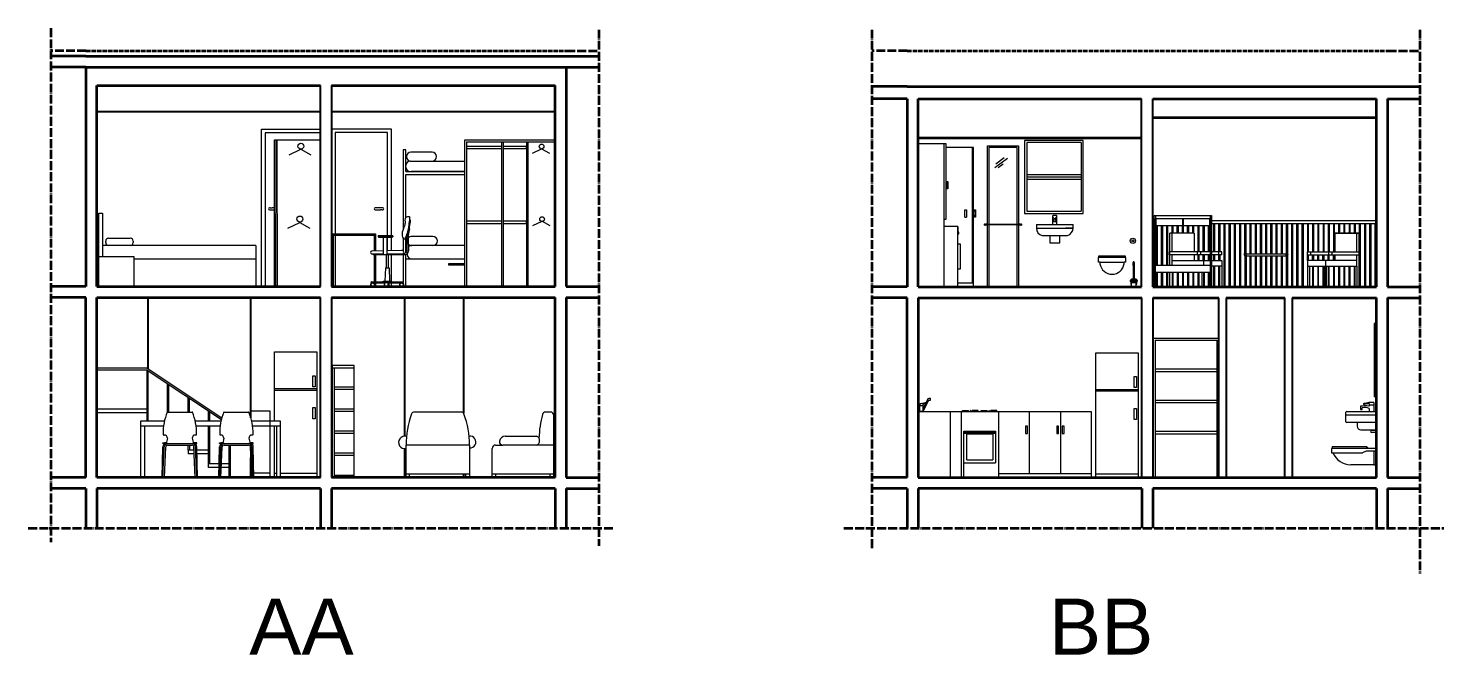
# Model space of a CAD drawing. Header units: millimetres. Extents: x 293 to 6594, y -1830 to 1143.
# Drawn here: x 293 to 2223, y 289 to 1143 of the extents above; entities that cross this region are included whole.
import ezdxf

# ---------------------------------------------------------------- set-up
doc = ezdxf.new("R2010")
doc.units = ezdxf.units.MM
doc.linetypes.add('ACAD_ISO02W100', pattern=[15, 12, -3])
doc.linetypes.add('ACAD_ISO04W100', pattern=[30, 24, -3, 0, -3])
for name, color, linetype, lineweight in [('A-DOOR-FULL', 1, 'Continuous', 18), ('A-FLOR-LEVL', 3, 'Continuous', 35), ('A-FLOR-STRS', 1, 'Continuous', 25), ('A-FURN', 2, 'Continuous', 18), ('A-GLAZ-FULL', 4, 'Continuous', 18), ('A-STRUCTURE', 8, 'Continuous', 35), ('A-WALL-FULL', 3, 'Continuous', 35), ('A-WALL-FULL-EXT', 3, 'Continuous', 35), ('A-WALL-FULL-EXTR', 3, 'Continuous', 35), ('A-WALL-FULL-INTR', 1, 'Continuous', 25), ('QUOTE', 5, 'Continuous', 13)]:
    doc.layers.add(name, color=color, linetype=linetype, lineweight=lineweight)
doc.styles.get("Standard").update_dxf_attribs({"font": 'arial.ttf'})

msp = doc.modelspace()

# ---------------------------------------------------------------- linework, layer by layer
at = {"layer": 'A-DOOR-FULL'}
for p, q in [((611.2, 790.7), (611.2, 1005.1)), ((611.2, 1005.1), (691.9, 1005.1)), ((691.9, 1000.1), (616.2, 1000.1)), ((616.2, 1000.1), (616.2, 790.7)), ((623.2, 898), (622.4, 898)), ((622.4, 895.2), (629.1, 895.2)), ((623.2, 898), (625.7, 898)), ((629.1, 898), (625.7, 898)), ((776.1, 895.4), (773.6, 895.4)), ((788, 795.6), (788, 790.7))]:
    msp.add_line(p, q, dxfattribs=at)
for points in [[(707, 790.7), (707, 1005.7), (788, 1005.7), (788, 860.2)], [(783, 860.2), (783, 1000.7), (712, 1000.7), (712, 862.7)], [(788, 858.3), (788, 840)], [(804.5, 856.7), (804.5, 839.6)], [(788, 834.3), (788, 798.2)], [(804.5, 795.7), (804.5, 794.9)]]:
    msp.add_lwpolyline(points, dxfattribs=at)
msp.add_lwpolyline([(776.1, 895.4), (776.9, 895.4, 1), (776.9, 898.2), (766.4, 898.2, 1), (766.4, 895.4), (773.6, 895.4)], format="xyb", dxfattribs=at)
msp.add_arc((622.4, 896.6), 1.4, 90, 270, dxfattribs=at)
at = {"layer": 'A-FLOR-LEVL'}
for p, q in [((387, 790.7), (691.9, 790.7)), ((387, 775.7), (692, 775.7)), ((707, 790.7), (1012, 790.7)), ((707, 775.7), (1012, 775.7)), ((1506.8, 790.5), (1811.3, 790.5)), ((1506.8, 775.5), (1811.8, 775.5)), ((1826.8, 790.5), (2131.8, 790.5)), ((1826.8, 775.5), (1916.8, 775.5)), ((1926.8, 775.5), (2006.8, 775.5)), ((2016.8, 775.5), (2131.8, 775.5)), ((1506.8, 530.5), (2131.8, 530.5)), ((692, 515.7), (387, 515.7)), ((1012, 515.7), (707, 515.7)), ((1811.8, 515.5), (1506.8, 515.5)), ((2131.8, 515.5), (1826.8, 515.5))]:
    msp.add_line(p, q, dxfattribs=at)
at = {"layer": 'A-FLOR-STRS'}
msp.add_line((596.9, 530.7), (596.9, 557.2), dxfattribs=at)
at = {"layer": 'A-FURN'}
for p, q in [((629.1, 790.7), (629.1, 990.7)), ((629.1, 990.7), (691.9, 990.7)), ((630.8, 990.7), (630.5, 790.7)), ((632.4, 990.7), (632.8, 790.7)), ((691.9, 790.7), (691.9, 992.7)), ((888.5, 790.7), (888.5, 990.7)), ((888.5, 990.7), (1012, 990.7)), ((891, 988.2), (891, 790.7)), ((891, 988.2), (1012, 988.2)), ((938.5, 990.7), (941, 990.7)), ((938.5, 988.2), (938.5, 790.7)), ((941, 988.2), (941, 790.7)), ((972.5, 988.2), (972.5, 790.7)), ((975, 790.7), (975, 988.2)), ((1544.8, 985.5), (1506.8, 985.5)), ((1542.3, 882.5), (1542.3, 985.5)), ((1544.8, 882.5), (1544.8, 985.5)), ((938.5, 981.8), (891, 981.8)), ((891, 978.8), (938.5, 978.8)), ((972.5, 981.8), (941, 981.8)), ((941, 978.8), (972.5, 978.8)), ((972.5, 978.8), (972.5, 981.8)), ((1582.3, 980.5), (1544.8, 980.5)), ((1580.3, 980.5), (1580.3, 795.5)), ((1582.3, 790.5), (1582.3, 980.5)), ((1601.2, 790.5), (1601.2, 982.5)), ((1601.2, 982.5), (1643.6, 982.5)), ((1641.6, 980.5), (1603.2, 980.5)), ((1603.2, 980.5), (1603.2, 790.5)), ((1611.4, 953.2), (1628.7, 966)), ((1623.9, 966.3), (1612.8, 957.4)), ((1641.6, 790.5), (1641.6, 980.5)), ((1643.6, 982.5), (1643.6, 790.5)), ((808, 953.7), (808, 955.7)), ((808, 947.7), (816, 947.7)), ((814, 961.7), (888.5, 961.7)), ((888.5, 947.7), (816, 947.7)), ((816, 947.7), (888.5, 947.7)), ((1622.6, 957.6), (1616, 952.5)), ((808, 943.7), (888.5, 943.7)), ((810, 943.7), (810, 943.7)), ((1544.8, 934), (1547.3, 934)), ((1544.8, 932.5), (1544.8, 932.5)), ((1544.8, 932.5), (1546.3, 932.5)), ((1546.3, 932.5), (1546.3, 925.5)), ((1547.3, 934), (1547.3, 924)), ((1546.3, 925.5), (1544.8, 925.5)), ((1547.3, 924), (1544.8, 924)), ((389.4, 790.7), (389.4, 890.7)), ((389.4, 890.7), (394.4, 890.7)), ((394.4, 890.7), (394.4, 831.7)), ((1570.3, 885.5), (1570.3, 895.5)), ((1570.3, 895.5), (1572.8, 895.5)), ((1572.8, 895.5), (1572.8, 885.5)), ((1582.3, 895.5), (1584.8, 895.5)), ((1582.3, 894), (1583.8, 894)), ((1583.8, 894), (1583.8, 887)), ((1584.8, 895.5), (1584.8, 885.5)), ((938.5, 879.7), (891, 879.7)), ((891, 876.7), (938.5, 876.7)), ((972.5, 879.7), (941, 879.7)), ((941, 876.7), (972.5, 876.7)), ((972.5, 876.7), (972.5, 879.7)), ((1542.3, 790.5), (1542.3, 882.5)), ((1542.3, 882.5), (1544.8, 882.5)), ((1560.8, 872.5), (1542.3, 872.5)), ((1560.8, 790.5), (1560.8, 872.5)), ((1560.8, 872.5), (1560.8, 862.5)), ((1570.3, 885.5), (1572.8, 885.5)), ((1583.8, 887), (1582.3, 887)), ((1584.8, 885.5), (1582.3, 885.5)), ((1597.1, 874.6), (1597.1, 875.8)), ((1597.1, 875.8), (1597.3, 875.8)), ((1597.3, 874.6), (1597.1, 874.6)), ((1597.3, 875.8), (1597.3, 874.6)), ((1597.9, 875.8), (1597.9, 874.6)), ((1597.9, 875.8), (1598.1, 875.8)), ((1598.1, 874.6), (1597.9, 874.6)), ((1598.1, 875.8), (1598.1, 874.6)), ((1598.6, 875.8), (1598.6, 874.6)), ((1598.6, 875.8), (1599, 875.8)), ((1599, 874.6), (1598.6, 874.6)), ((1599, 875.8), (1599, 876.1)), ((1599, 876.1), (1601.1, 876.1)), ((1599, 875.8), (1599, 874.6)), ((1599, 874.4), (1599, 874.6)), ((1601.1, 874.4), (1599, 874.4)), ((1601.1, 876.1), (1601.1, 875.8)), ((1601.1, 874.6), (1601.1, 875.8)), ((1601.1, 875.8), (1601.2, 875.8)), ((1601.2, 874.6), (1601.1, 874.6)), ((1601.1, 874.6), (1601.1, 874.4)), ((1601.2, 875.8), (1601.2, 875.7)), ((1601.2, 875.7), (1643.6, 875.7)), ((1643.6, 874.7), (1601.2, 874.7)), ((1601.2, 874.7), (1601.2, 874.6)), ((1643.6, 875.7), (1643.6, 875.8)), ((1643.6, 875.8), (1643.8, 875.8)), ((1643.6, 874.6), (1643.6, 874.7)), ((1643.8, 874.6), (1643.6, 874.6)), ((1643.8, 875.8), (1643.8, 876.1)), ((1643.8, 876.1), (1645.8, 876.1)), ((1643.8, 874.6), (1643.8, 875.8)), ((1643.8, 874.4), (1643.8, 874.6)), ((1645.8, 874.4), (1643.8, 874.4)), ((1645.8, 876.1), (1645.8, 875.8)), ((1645.8, 875.8), (1645.8, 874.6)), ((1645.8, 875.8), (1646.3, 875.8)), ((1646.3, 874.6), (1645.8, 874.6)), ((1645.8, 874.6), (1645.8, 874.4)), ((1646.3, 875.8), (1646.3, 874.6)), ((1646.8, 875.8), (1646.8, 874.6)), ((1646.8, 875.8), (1646.9, 875.8)), ((1646.9, 874.6), (1646.8, 874.6)), ((1646.9, 875.8), (1646.9, 874.6)), ((1647.6, 875.8), (1647.6, 874.6)), ((1647.6, 875.8), (1647.8, 875.8)), ((1647.8, 874.6), (1647.6, 874.6)), ((1647.8, 875.8), (1647.8, 874.6)), ((1668, 875.5), (1718, 875.5)), ((1668, 875.5), (1668, 870.5)), ((1668, 870.5), (1718, 870.5)), ((1690.1, 887), (1690.1, 875.5)), ((1690.1, 875.5), (1696, 875.5)), ((1695.5, 887.5), (1690.6, 887.5)), ((1691.7, 879.2), (1692.1, 882.5)), ((1694.7, 879.2), (1694.3, 882.6)), ((1696, 875.5), (1696, 887)), ((1718, 870.5), (1707.6, 870.5)), ((1718, 870.5), (1718, 875.5)), ((1828.5, 880.5), (1826.8, 880.5)), ((1828.5, 876.5), (1826.8, 876.5)), ((1828.5, 790.5), (1828.5, 887.5)), ((1828.5, 887.5), (1906.9, 887.5)), ((1830.3, 887.5), (1830.3, 883.5)), ((1830.3, 883.5), (1905, 883.5)), ((1830.3, 790.5), (1830.3, 883.5)), ((1831.3, 880.5), (1830.3, 880.5)), ((1831.3, 876.5), (1830.3, 876.5)), ((1831.3, 873.5), (1831.3, 883.5)), ((1867.2, 873.5), (1831.3, 873.5)), ((1831.6, 820), (1831.6, 873.5)), ((1832.7, 873.5), (1832.7, 820)), ((1838.7, 820), (1838.7, 873.5)), ((1839.8, 873.5), (1839.8, 820)), ((1845.8, 820), (1845.8, 873.5)), ((1846.9, 873.5), (1846.9, 820)), ((1852.9, 863.5), (1852.9, 873.5)), ((1854, 873.5), (1854, 863.5)), ((1860, 863.5), (1860, 873.5)), ((1861.1, 873.5), (1861.1, 863.5)), ((1867.1, 863.5), (1867.1, 873.5)), ((1867.2, 883.5), (1867.2, 873.5)), ((1868.2, 880.5), (1867.2, 880.5)), ((1868.2, 876.5), (1867.2, 876.5)), ((1868.2, 883.5), (1868.2, 873.5)), ((1868.2, 876.5), (1868.2, 863.5)), ((1904, 873.5), (1868.2, 873.5)), ((1874.2, 863.5), (1874.2, 873.5)), ((1875.3, 873.5), (1875.3, 863.5)), ((1881.3, 863.5), (1881.3, 873.5)), ((1882.4, 873.5), (1882.4, 863.5)), ((1888.4, 838), (1888.4, 873.5)), ((1889.5, 873.5), (1889.5, 838)), ((1895.5, 838), (1895.5, 873.5)), ((1896.6, 873.5), (1896.6, 838)), ((1902.6, 838), (1902.6, 873.5)), ((1903.7, 873.5), (1903.7, 838)), ((1904, 883.5), (1904, 873.5)), ((1905, 880.5), (1904, 880.5)), ((1905, 876.5), (1904, 876.5)), ((1905, 887.5), (1905, 790.5)), ((1905, 883.5), (1905, 873.5)), ((1906.9, 887.5), (1906.9, 790.5)), ((2131.8, 880.5), (1906.9, 880.5)), ((2131.8, 876.5), (1906.9, 876.5)), ((1909.7, 838), (1909.7, 876.5)), ((1910.8, 876.5), (1910.8, 838)), ((1916.8, 838), (1916.8, 876.5)), ((1917.9, 876.5), (1917.9, 838)), ((1923.9, 790.5), (1923.9, 876.5)), ((1925, 876.5), (1925, 790.5)), ((1931, 790.5), (1931, 876.5)), ((1932.1, 876.5), (1932.1, 790.5)), ((1938.1, 790.5), (1938.1, 876.5)), ((1939.2, 876.5), (1939.2, 790.5)), ((1945.2, 790.5), (1945.2, 876.5)), ((1946.3, 876.5), (1946.3, 790.5)), ((1952.3, 835.5), (1952.3, 876.5)), ((1953.4, 876.5), (1953.4, 835.5)), ((1959.4, 835.5), (1959.4, 876.5)), ((1960.5, 876.5), (1960.5, 835.5)), ((1966.5, 835.5), (1966.5, 876.5)), ((1967.6, 876.5), (1967.6, 835.5)), ((1973.6, 835.5), (1973.6, 876.5)), ((1974.7, 876.5), (1974.7, 835.5)), ((1980.7, 835.5), (1980.7, 876.5)), ((1981.8, 876.5), (1981.8, 835.5)), ((1987.8, 835.5), (1987.8, 876.5)), ((1988.9, 876.5), (1988.9, 835.5)), ((1994.9, 835.5), (1994.9, 876.5)), ((1996, 876.5), (1996, 835.5)), ((2002, 835.5), (2002, 876.5)), ((2003.1, 876.5), (2003.1, 835.5)), ((2009.1, 835.5), (2009.1, 876.5)), ((2010.2, 876.5), (2010.2, 835.5)), ((2016.2, 790.5), (2016.2, 876.5)), ((2017.3, 876.5), (2017.3, 790.5)), ((2023.3, 790.5), (2023.3, 876.5)), ((2024.4, 876.5), (2024.4, 790.5)), ((2030.4, 790.5), (2030.4, 876.5)), ((2031.5, 876.5), (2031.5, 790.5)), ((2037.5, 876.5), (2037.5, 838)), ((2038.6, 876.5), (2038.6, 838)), ((2044.6, 876.5), (2044.6, 838)), ((2045.7, 876.5), (2045.7, 838)), ((2051.7, 876.5), (2051.7, 838)), ((2052.8, 876.5), (2052.8, 838)), ((2058.8, 876.5), (2058.8, 838)), ((2059.9, 876.5), (2059.9, 838)), ((2065.9, 876.5), (2065.9, 838)), ((2067, 876.5), (2067, 838)), ((2073, 876.5), (2073, 838)), ((2074.1, 876.5), (2074.1, 838)), ((2080.1, 876.5), (2080.1, 863.5)), ((2081.2, 876.5), (2081.2, 863.5)), ((2087.2, 876.5), (2087.2, 863.5)), ((2088.3, 876.5), (2088.3, 863.5)), ((2094.3, 876.5), (2094.3, 863.5)), ((2095.4, 876.5), (2095.4, 863.5)), ((2101.4, 876.5), (2101.4, 863.5)), ((2102.5, 876.5), (2102.5, 863.5)), ((2108.5, 790.5), (2108.5, 876.5)), ((2109.6, 876.5), (2109.6, 790.5)), ((2115.6, 790.5), (2115.6, 876.5)), ((2116.7, 876.5), (2116.7, 790.5)), ((2122.7, 790.5), (2122.7, 876.5)), ((2123.8, 876.5), (2123.8, 790.5)), ((2129.8, 790.5), (2129.8, 876.5)), ((2130.9, 876.5), (2130.9, 790.5)), ((398.9, 850.7), (398.9, 852.7)), ((402.9, 856.7), (432.4, 856.7)), ((436.4, 852.7), (436.4, 850.7)), ((707, 790.7), (707, 865.7)), ((707.5, 862.7), (707.5, 790.7)), ((707.5, 862.7), (767, 862.7)), ((707.5, 860.7), (767, 860.7)), ((709.2, 860.7), (709.2, 790.7)), ((765.2, 839.4), (765.2, 860.7)), ((767, 862.7), (767, 839.5)), ((770.3, 859.7), (770.3, 858.7)), ((770.3, 858.7), (790.3, 858.7)), ((770.8, 860.2), (789.8, 860.2)), ((771.1, 858.3), (789.5, 858.3)), ((777.8, 834.3), (777.8, 858.3)), ((782.8, 834.3), (782.8, 858.3)), ((790.3, 859.7), (790.3, 858.7)), ((809.7, 859.6), (809.7, 839.3)), ((811.7, 858.3), (811.7, 857.2)), ((811.7, 848.6), (811.7, 857.2)), ((1562.3, 865), (1560.8, 865)), ((1560.8, 862.5), (1562.3, 862.5)), ((1562.3, 862.5), (1562.3, 865)), ((1675.6, 860.5), (1710.5, 860.5)), ((1686.4, 860.5), (1686.4, 850.5)), ((1686.4, 850.5), (1697.3, 850.5)), ((1697.3, 850.5), (1699.8, 850.5)), ((1699.8, 850.5), (1699.8, 860.5)), ((1883, 863.5, 37.5), (1849.9, 863.5)), ((1849.9, 826.5), (1849.9, 863.5)), ((1853, 838), (1853, 863.5)), ((1883, 863.5, 37.5), (1883, 838)), ((2074.9, 863.5, 37.5), (2108.1, 863.5)), ((2074.9, 863.5, 37.5), (2074.9, 838)), ((2078.5, 863.5), (2075.5, 863.5)), ((2082.6, 863.5), (2079.6, 863.5)), ((2086.7, 863.5), (2083.7, 863.5)), ((2090.8, 863.5), (2087.8, 863.5)), ((2094.9, 863.5), (2091.9, 863.5)), ((2099, 863.5), (2096, 863.5)), ((2103.1, 863.5), (2100.1, 863.5)), ((2107.2, 863.5), (2104.2, 863.5)), ((2105, 838), (2105, 863.5)), ((2108.1, 838), (2108.1, 863.5)), ((2108.3, 863.5), (2108.3, 863.5)), ((387, 828.7), (387, 846.7)), ((389.4, 790.7), (389.4, 831.7)), ((389.4, 831.7), (437.4, 831.7)), ((603.4, 846.7), (394.4, 846.7)), ((432.4, 846.7), (402.9, 846.7)), ((437.4, 831.7), (437.4, 790.7)), ((603.4, 846.7), (603.4, 790.7)), ((762.7, 839.3), (777.8, 839.7)), ((762.7, 835.3), (777.8, 835.3)), ((764.2, 834.3), (801.3, 834.3)), ((765.2, 797.4), (765.2, 834.3)), ((767, 834.3), (767, 797.4)), ((781.2, 834.3), (781.2, 816.3)), ((782.8, 839.8), (802.7, 840.3)), ((782.8, 835.3), (802.7, 835.3)), ((784.2, 834.3), (784.2, 816.3)), ((801.3, 834.3), (806.7, 834.3)), ((804.7, 836.3), (806.7, 836.3)), ((808, 790.7), (808, 834.5)), ((810, 835.6), (810, 834.7)), ((811.7, 848.6), (811.7, 839.3)), ((888.5, 846.7), (816, 846.7)), ((1560.8, 848.8), (1563.8, 848.8)), ((1563.8, 848.8), (1563.8, 814.3)), ((1789.4, 830.2), (1752.7, 830.2)), ((1752.7, 824.2), (1752.7, 830.2)), ((1753.2, 830.2), (1753.2, 832.5)), ((1753.2, 832.5), (1788.9, 832.5)), ((1788.9, 832.5), (1788.9, 830.2)), ((1789.4, 830.2), (1789.4, 824.2)), ((1887.2, 838), (1849.6, 838)), ((1849.6, 834), (1849.6, 838)), ((1887.2, 834), (1849.6, 834)), ((1853, 826.5), (1853, 834)), ((1883, 834), (1883, 826.5)), ((1887.2, 838), (1887.2, 834)), ((1905, 838), (1887.2, 838)), ((1905, 834), (1887.2, 834)), ((1888.4, 826.5), (1888.4, 834)), ((1889.5, 834), (1889.5, 826.5)), ((1891.6, 838), (1891.6, 834)), ((1895.5, 826.5), (1895.5, 834)), ((1896.6, 834), (1896.6, 826.5)), ((1902.6, 826.5), (1902.6, 834)), ((1903.7, 834), (1903.7, 826.5)), ((1920.6, 838), (1906.9, 838)), ((1920.6, 834), (1906.9, 834)), ((1909.7, 826.5), (1909.7, 834)), ((1910.8, 834), (1910.8, 826.5)), ((1916.4, 838), (1916.4, 834)), ((1916.8, 826.5), (1916.8, 834)), ((1917.9, 834), (1917.9, 826.5)), ((1920.6, 834), (1920.6, 838)), ((1951.3, 835.5), (2011.3, 835.5)), ((1952.3, 832.5), (1951.3, 835.5)), ((1953.2, 832.5), (1952.3, 832.5)), ((1952.3, 832.5), (1952.3, 792.5)), ((1953.2, 832.5), (1954.1, 832.5)), ((1954.1, 835.5), (1954.1, 790.5)), ((1954.1, 832.5), (1954.1, 835.5)), ((1954.1, 790.5), (1954.1, 835.5)), ((1954.1, 832.5), (2008.6, 832.5)), ((1959.4, 790.5), (1959.4, 832.5)), ((1960.5, 832.5), (1960.5, 790.5)), ((1966.5, 790.5), (1966.5, 832.5)), ((1967.6, 832.5), (1967.6, 790.5)), ((1973.6, 790.5), (1973.6, 832.5)), ((1974.7, 832.5), (1974.7, 790.5)), ((1980.7, 790.5), (1980.7, 832.5)), ((1981.8, 832.5), (1981.8, 790.5)), ((1987.8, 790.5), (1987.8, 832.5)), ((1988.9, 832.5), (1988.9, 790.5)), ((1994.9, 790.5), (1994.9, 832.5)), ((1996, 832.5), (1996, 790.5)), ((2002, 790.5), (2002, 832.5)), ((2003.1, 832.5), (2003.1, 790.5)), ((2008.6, 835.5), (2008.6, 790.5)), ((2008.6, 832.5), (2008.6, 835.5)), ((2009.5, 832.5), (2008.6, 832.5)), ((2009.5, 832.5), (2010.4, 832.5)), ((2010.4, 832.5), (2011.3, 835.5)), ((2010.4, 832.5), (2010.4, 792.5)), ((2037.4, 834), (2037.4, 838)), ((2037.4, 838), (2051.1, 838)), ((2037.4, 834), (2051.1, 834)), ((2037.4, 826.5), (2037.4, 834)), ((2038.5, 834), (2038.5, 826.5)), ((2041.5, 838), (2041.5, 834)), ((2044.5, 826.5), (2044.5, 834)), ((2045.6, 834), (2045.6, 826.5)), ((2051.1, 838), (2070.8, 838)), ((2051.1, 834), (2070.8, 834)), ((2051.6, 826.5), (2051.6, 834)), ((2052.7, 834), (2052.7, 826.5)), ((2058.7, 826.5), (2058.7, 834)), ((2059.8, 834), (2059.8, 826.5)), ((2065.8, 826.5), (2065.8, 834)), ((2066.4, 838), (2066.4, 834)), ((2066.9, 834), (2066.9, 826.5)), ((2070.8, 838), (2108.3, 838)), ((2070.8, 838), (2070.8, 834)), ((2070.8, 834), (2108.3, 834)), ((2072.9, 826.5), (2072.9, 834)), ((2074, 834), (2074, 826.5)), ((2074.9, 834), (2074.9, 826.5)), ((2105, 826.5), (2105, 834)), ((2108.1, 826.5), (2108.1, 834)), ((2108.3, 834), (2108.3, 838)), ((387, 790.7), (387, 828.7)), ((437.4, 828.7), (603.4, 828.7)), ((780.2, 816.3), (779.5, 798.2)), ((780.2, 816.3), (785.2, 816.3)), ((785.2, 816.3), (785.9, 798.2)), ((808, 828.7), (816, 828.7)), ((816, 828.7), (888.5, 828.7)), ((1563.8, 814.3), (1560.8, 814.3)), ((1754.7, 824.2), (1752.7, 824.2)), ((1754.7, 821.9), (1754.7, 824.2)), ((1754.7, 824.2), (1787.6, 824.2)), ((1787.6, 821.9), (1787.6, 824.2)), ((1789.4, 824.2), (1787.6, 824.2)), ((1800.1, 819.6), (1799.9, 823.6)), ((1800.2, 819.6), (1800.1, 819.6)), ((1800.2, 819.6), (1801.2, 819.6)), ((1800.2, 799.6), (1800.2, 819.6)), ((1801.3, 819.6), (1801.2, 819.6)), ((1801.2, 819.6), (1801.2, 799.6)), ((1801.5, 823.6), (1801.3, 819.6)), ((1830.3, 820), (1905, 820)), ((1849.9, 820), (1849.9, 826.5)), ((1853, 826.5), (1905, 826.5)), ((1853, 820), (1853, 826.5)), ((1895.8, 826.5), (1895.8, 820)), ((1906.9, 826.5), (1920.6, 826.5)), ((1920.6, 818.5), (1906.9, 818.5)), ((1909.7, 790.5), (1909.7, 818.5)), ((1910.8, 818.5), (1910.8, 790.5)), ((1916.8, 790.5), (1916.8, 818.5)), ((1917.5, 818.5), (1917.5, 790.5)), ((1920.6, 826.5), (1920.6, 818.5)), ((1920.6, 818.5), (1920.6, 790.5)), ((2105, 826.5), (2037.4, 826.5)), ((2037.4, 826.5), (2037.4, 818.5)), ((2037.4, 818.5), (2105, 818.5)), ((2037.4, 818.5), (2037.4, 790.5)), ((2040.5, 818.5), (2040.5, 790.5)), ((2044.5, 818.5), (2044.5, 790.5)), ((2045.6, 790.5), (2045.6, 818.5)), ((2051.6, 818.5), (2051.6, 790.5)), ((2052.7, 790.5), (2052.7, 818.5)), ((2058.7, 818.5), (2058.7, 790.5)), ((2059.8, 790.5), (2059.8, 818.5)), ((2060.6, 790.5), (2060.6, 818.5)), ((2062.2, 826.5), (2062.2, 818.5)), ((2062.2, 818.5), (2062.2, 790.5)), ((2063.7, 790.5), (2063.7, 818.5)), ((2065.8, 818.5), (2065.8, 790.5)), ((2066.9, 818.5), (2066.9, 790.5)), ((2072.9, 818.5), (2072.9, 790.5)), ((2074, 818.5), (2074, 790.5)), ((2080, 818.5), (2080, 790.5)), ((2081.1, 818.5), (2081.1, 790.5)), ((2087, 818.5), (2087, 790.5)), ((2088.1, 818.5), (2088.1, 790.5)), ((2094.1, 818.5), (2094.1, 790.5)), ((2095.2, 818.5), (2095.2, 790.5)), ((2101.2, 818.5), (2101.2, 790.5)), ((2102.3, 818.5), (2102.3, 790.5)), ((2105, 818.5), (2105, 826.5)), ((2105, 818.5), (2105, 790.5)), ((2108.1, 818.5), (2108.1, 826.5)), ((2108.1, 790.5), (2108.1, 818.5)), ((761.3, 797.4), (804.1, 797.4)), ((761.8, 795.6), (761.3, 795.6)), ((779.4, 795.6), (764, 795.6)), ((765.2, 794.4), (765.2, 795.6)), ((765.2, 790.7), (765.2, 792.3)), ((767, 795.6), (767, 790.7)), ((777.4, 798.2), (788, 798.2)), ((777.4, 797.4), (777.4, 798.2)), ((801.4, 795.6), (785, 795.6)), ((788, 798.2), (788, 797.4)), ((804.1, 795.6), (803.6, 795.6)), ((1582.3, 795.5), (1560.8, 795.5)), ((1582.3, 790.5), (1582.3, 795.5)), ((1796.3, 799.6), (1795.7, 799)), ((1805.7, 799), (1795.7, 799)), ((1795.7, 799), (1795.7, 798.1)), ((1805.7, 798.1), (1795.7, 798.1)), ((1795.7, 798.1), (1796.3, 797.5)), ((1805.1, 799.6), (1796.3, 799.6)), ((1796.3, 797.5), (1805.1, 797.5)), ((1797.7, 801), (1796.7, 800)), ((1796.7, 800), (1797.7, 799.6)), ((1796.7, 800), (1796.7, 799.6)), ((1797.3, 799.6), (1796.7, 799)), ((1796.7, 799), (1796.7, 798.1)), ((1796.7, 798.1), (1797.3, 797.5)), ((1796.7, 797.5), (1796.7, 794)), ((1796.7, 796.5), (1797.2, 796.5)), ((1796.7, 794), (1797.2, 793.5)), ((1797.2, 796.5), (1797.2, 790.5)), ((1797.2, 796.5), (1804.2, 796.5)), ((1798.3, 799.6), (1797.7, 801)), ((1800.2, 801), (1797.7, 801)), ((1798.2, 799.8), (1798, 799.6)), ((1800.2, 799.8), (1798.2, 799.8)), ((1803.7, 801), (1801.2, 801)), ((1803.2, 799.8), (1801.2, 799.8)), ((1803.1, 799.6), (1803.7, 801)), ((1803.4, 799.6), (1803.2, 799.8)), ((1804.7, 800), (1803.7, 801)), ((1803.7, 799.6), (1804.7, 800)), ((1804.1, 799.6), (1804.7, 799)), ((1804.7, 798.1), (1804.1, 797.5)), ((1804.2, 790.5), (1804.2, 796.5)), ((1804.2, 796.5), (1804.7, 796.5)), ((1804.2, 793.5), (1804.7, 794)), ((1804.7, 799.6), (1804.7, 800)), ((1804.7, 799), (1804.7, 798.1)), ((1804.7, 794), (1804.7, 797.5)), ((1805.7, 799), (1805.1, 799.6)), ((1805.1, 797.5), (1805.7, 798.1)), ((1805.7, 798.1), (1805.7, 799)), ((1830.3, 810.5), (1905, 810.5)), ((1831.6, 790.5), (1831.6, 810.5)), ((1832.7, 810.5), (1832.7, 790.5)), ((1838.7, 790.5), (1838.7, 810.5)), ((1839.8, 810.5), (1839.8, 790.5)), ((1845.8, 790.5), (1845.8, 810.5)), ((1846.9, 810.5), (1846.9, 790.5)), ((1849.9, 790.5), (1849.9, 810.5)), ((1853, 810.5), (1853, 790.5)), ((1854, 810.5), (1854, 790.5)), ((1860, 810.5), (1860, 790.5)), ((1861.1, 810.5), (1861.1, 790.5)), ((1867.1, 810.5), (1867.1, 790.5)), ((1868.2, 810.5), (1868.2, 790.5)), ((1874.2, 810.5), (1874.2, 790.5)), ((1875.3, 810.5), (1875.3, 790.5)), ((1881.3, 810.5), (1881.3, 790.5)), ((1882.4, 810.5), (1882.4, 790.5)), ((1888.4, 790.5), (1888.4, 810.5)), ((1889.5, 810.5), (1889.5, 790.5)), ((1894.2, 790.5), (1894.2, 810.5)), ((1895.8, 810.5), (1895.8, 790.5)), ((1897.3, 790.5), (1897.3, 810.5)), ((1902.6, 790.5), (1902.6, 810.5)), ((1903.7, 810.5), (1903.7, 790.5)), ((1952.3, 792.5), (1952.3, 790.5)), ((2010.4, 792.5), (2010.4, 790.5)), ((611.2, 790.7), (616.2, 790.7)), ((2131.8, 740.5), (2128.3, 740.5)), ((2128.3, 740.5), (2128.3, 640.5)), ((1827.3, 720.5), (1916.3, 720.5)), ((1827.3, 720.5), (1827.3, 530.5)), ((1829.8, 717.5), (1913.8, 717.5)), ((1829.8, 717.5), (1829.8, 530.5)), ((1913.8, 717.5), (1913.8, 530.5)), ((1916.3, 720.5), (1916.3, 530.5)), ((1916.8, 720.5), (1916.8, 530.5)), ((1916.8, 718), (1916.8, 678)), ((629, 607.7), (629, 701.6)), ((629, 701.6), (687, 701.6)), ((687, 701.6), (687, 531.6)), ((1748.8, 530.5), (1748.8, 700.5)), ((1748.8, 700.5), (1806.8, 700.5)), ((1806.8, 700.5), (1806.8, 530.5)), ((737.5, 683.3), (707.5, 683.3)), ((707.5, 682.7), (707.5, 530.7)), ((707.5, 680.2), (737.5, 680.2)), ((710.5, 680.2), (710.5, 530.7)), ((737.5, 530.7), (737.5, 683.3)), ((1913.8, 678), (1829.8, 678)), ((1916.8, 675.5), (1916.8, 635.5)), ((681.5, 654.1), (681.5, 669.2)), ((681.5, 669.2), (684.5, 669.2)), ((684.5, 669.2), (684.5, 660.1)), ((684.5, 660.1), (684.5, 654.1)), ((1801.3, 653.1), (1801.3, 668.2)), ((1801.3, 668.2), (1804.3, 668.2)), ((1804.3, 668.2), (1804.3, 659.1)), ((1804.3, 659.1), (1804.3, 653.1)), ((1829.8, 675), (1913.8, 675)), ((629, 651.6), (687, 651.6)), ((629, 649.6), (687, 649.6)), ((684.5, 654.1), (681.5, 654.1)), ((710.5, 654.2), (737.5, 654.2)), ((710.5, 651.1), (737.5, 651.1)), ((1519.4, 636.9), (1517.6, 633.1)), ((1523.3, 638.1), (1521.2, 638.1)), ((1523.4, 636), (1523.4, 638)), ((1748.8, 650.5), (1806.8, 650.5)), ((1748.8, 648.5), (1806.8, 648.5)), ((1804.3, 653.1), (1801.3, 653.1)), ((2131.8, 640.5), (2128.3, 640.5)), ((2131.8, 640.5), (2131.8, 640.5)), ((483.3, 619.7), (516.6, 619.7)), ((560.4, 619.7), (593.8, 619.7)), ((623, 620.7), (597, 620.7)), ((623, 530.7), (623, 620.7)), ((681.5, 610.6), (681.5, 625.7)), ((681.5, 625.7), (684.5, 625.7)), ((684.5, 625.7), (684.5, 616.6)), ((710.5, 624.1), (737.5, 624.1)), ((710.5, 621), (737.5, 621)), ((883.7, 619.7), (819.7, 619.7)), ((1005.4, 619.7), (998.8, 619.7)), ((1508.2, 530.5), (1508.2, 620.5)), ((1508.2, 620.5), (1550.2, 620.5)), ((1508.5, 620.5), (1508.5, 621)), ((1508.5, 621), (1514.4, 621)), ((1509.2, 625), (1509.2, 629.5)), ((1509.2, 628.8), (1513.1, 628.8)), ((1509.2, 621), (1509.2, 625)), ((1510.7, 631.4), (1518.2, 633.3)), ((1513.7, 628.8), (1513.1, 628.8)), ((1513.7, 621), (1521.6, 636.7)), ((1513.7, 630.5), (1518.4, 632.7)), ((1517.1, 632.1), (1513.7, 624.9)), ((1513.7, 628.8), (1513.7, 630.5)), ((1513.7, 621), (1513.7, 628.8)), ((1514.4, 621), (1513.7, 621)), ((1514.4, 621), (1514.4, 620.5)), ((1521.2, 636), (1523.4, 636)), ((1550.2, 620.5), (1550.2, 530.5)), ((1550.2, 620.5), (1565.2, 620.5)), ((1565.2, 620.5), (1565.2, 530.5)), ((1565.2, 620.5), (1616.2, 620.5)), ((1567.2, 620.5), (1567.2, 622)), ((1567.2, 622), (1575.4, 622)), ((1567.7, 620.5), (1567.7, 621.5)), ((1567.7, 621.5), (1575.4, 621.5)), ((1575.4, 621.5), (1575.4, 622)), ((1578.2, 622), (1577.7, 622)), ((1577.7, 622), (1577.7, 620.5)), ((1577.7, 620.5), (1577.9, 620.5)), ((1578.2, 620.5), (1577.7, 620.5)), ((1578.2, 622), (1578.2, 620.5)), ((1588.7, 622), (1580.5, 622)), ((1580.5, 621.5), (1580.5, 622)), ((1588.2, 621.5), (1580.5, 621.5)), ((1588.2, 620.5), (1588.2, 621.5)), ((1588.7, 620.5), (1588.7, 622)), ((1592.7, 620.5), (1592.7, 622)), ((1592.7, 622), (1600.9, 622)), ((1593.2, 620.5), (1593.2, 621.5)), ((1593.2, 621.5), (1600.9, 621.5)), ((1600.9, 621.5), (1600.9, 622)), ((1603.2, 622), (1603.7, 622)), ((1603.2, 622), (1603.2, 620.5)), ((1603.7, 622), (1603.7, 620.5)), ((1614.2, 622), (1606, 622)), ((1606, 621.5), (1606, 622)), ((1613.7, 621.5), (1606, 621.5)), ((1613.7, 620.5), (1613.7, 621.5)), ((1614.2, 620.5), (1614.2, 622)), ((1616.2, 620.5), (1616.2, 530.5)), ((1616.2, 620.5), (1742.8, 620.5)), ((1658.2, 620.5), (1658.2, 535.5)), ((1700.8, 620.5), (1700.8, 535.5)), ((1742.8, 620.5), (1742.8, 530.5)), ((1801.3, 609.5), (1801.3, 624.6)), ((1801.3, 624.6), (1804.3, 624.6)), ((1804.3, 624.6), (1804.3, 615.5)), ((1913.8, 635.5), (1829.8, 635.5)), ((1829.8, 632.5), (1913.8, 632.5)), ((1916.3, 623), (1916.3, 620)), ((1916.8, 633), (1916.8, 593)), ((2090.1, 606.5), (2090.1, 619.5)), ((2091.1, 620.5), (2131.8, 620.5)), ((2109.8, 627.5), (2109.8, 623.1)), ((2109.8, 623.1), (2112.1, 623.1)), ((2112.1, 623.1), (2112.1, 625.6)), ((2114.1, 630.7), (2114.1, 630.5)), ((2121.5, 632.5), (2121.5, 632.5)), ((2121.5, 631.3), (2121.5, 627.8)), ((2121.5, 629.5), (2128.3, 629.5)), ((2121.5, 624.7), (2121.5, 620.5)), ((2128.3, 620.5), (2128.3, 632.5)), ((446.6, 530.7), (446.6, 607.7)), ((446.6, 607.7), (479.1, 607.7)), ((446.6, 600.7), (477.8, 600.7)), ((451.6, 600.7), (451.6, 530.7)), ((520.9, 607.7), (556.2, 607.7)), ((522.1, 600.7), (555, 600.7)), ((598, 607.7), (636.6, 607.7)), ((599.3, 600.7), (636.6, 600.7)), ((629, 531.6), (629, 600.7)), ((631.6, 600.7), (631.6, 530.7)), ((636.6, 607.7), (636.6, 530.7)), ((684.5, 610.6), (681.5, 610.6)), ((684.5, 616.6), (684.5, 610.6)), ((1009.9, 530.7), (1009.9, 615.2)), ((1655.7, 600.5), (1653.2, 600.5)), ((1653.2, 600.5), (1653.2, 590.5)), ((1655.7, 590.5), (1655.7, 600.5)), ((1698.3, 600.5), (1695.8, 600.5)), ((1695.8, 600.5), (1695.8, 590.5)), ((1698.3, 590.5), (1698.3, 600.5)), ((1705.8, 600.5), (1703.3, 600.5)), ((1703.3, 600.5), (1703.3, 590.5)), ((1705.8, 590.5), (1705.8, 600.5)), ((1804.3, 609.5), (1801.3, 609.5)), ((1804.3, 615.5), (1804.3, 609.5)), ((2131.8, 615.5), (2090.1, 615.5)), ((2131.8, 605.5), (2091.1, 605.5)), ((2131.8, 605.5), (2105.3, 605.5)), ((2105.3, 605.5), (2105.3, 600.5)), ((478.2, 588.4), (478.5, 588.4)), ((483, 583.9), (481.4, 576.7)), ((517, 583.9), (518.6, 576.7)), ((521.8, 588.4), (521.5, 588.4)), ((555.3, 588.4), (555.6, 588.4)), ((560.1, 583.9), (558.5, 576.7)), ((594.1, 583.9), (595.7, 576.7)), ((598.9, 588.4), (598.6, 588.4)), ((710.5, 594), (737.5, 594)), ((710.5, 590.9), (737.5, 590.9)), ((943.8, 586.7), (986.2, 586.7)), ((1569.1, 550.5), (1569.1, 593.6)), ((1569.1, 593.6), (1612.3, 593.6)), ((1569.1, 592.6), (1612.3, 592.6)), ((1612.3, 590.6), (1569.1, 590.6)), ((1573, 554.4), (1573, 589.8)), ((1573, 589.8), (1608.4, 589.8)), ((1608.4, 589.8), (1608.4, 554.4)), ((1612.3, 593.6), (1612.3, 550.5)), ((1612.3, 592.6), (1612.3, 590.6)), ((1612.3, 590.6), (1612.3, 550.5)), ((1653.2, 590.5), (1655.7, 590.5)), ((1695.8, 590.5), (1698.3, 590.5)), ((1703.3, 590.5), (1705.8, 590.5)), ((1913.8, 593), (1829.8, 593)), ((1829.8, 590), (1913.8, 590)), ((2110.3, 595.5), (2131.8, 595.5)), ((2130.6, 593.7), (2124.6, 594.3)), ((2124.6, 591.9), (2130.6, 592.5)), ((2130.6, 590.1), (2130.6, 595.5)), ((2131.8, 589.5), (2130.6, 590.1)), ((476, 530.7), (476.9, 572.3)), ((477, 576.7), (477, 577.7)), ((477, 577.7), (479, 577.7)), ((479, 576.7), (477, 576.7)), ((477, 530.7), (478.8, 572.4)), ((481.6, 577.7), (479, 577.7)), ((479, 577.7), (479, 576.7)), ((479, 576.7), (521, 576.7)), ((479, 530.7), (480.8, 572.3)), ((483.3, 574.7), (516.7, 574.7)), ((521, 577.7), (518.3, 577.7)), ((521, 530.7), (519.2, 572.3)), ((521, 576.7), (521, 577.7)), ((523, 577.7), (521, 577.7)), ((521, 576.7), (523, 576.7)), ((523, 530.7), (521.2, 572.4)), ((523, 576.7), (523, 577.7)), ((524, 530.7), (523.1, 572.3)), ((553.1, 530.7), (554, 572.3)), ((554.1, 576.7), (554.1, 577.7)), ((554.1, 577.7), (556.1, 577.7)), ((556.1, 576.7), (554.1, 576.7)), ((554.1, 530.7), (555.9, 572.4)), ((558.7, 577.7), (556.1, 577.7)), ((556.1, 577.7), (556.1, 576.7)), ((556.1, 576.7), (598.1, 576.7)), ((556.1, 530.7), (557.9, 572.3)), ((560.4, 574.7), (593.8, 574.7)), ((567.3, 530.7), (567.3, 574.7)), ((569, 549.3), (569, 574.7)), ((569, 530.7), (569, 574.7)), ((569, 562.9), (569, 567.9)), ((569, 549.3), (569, 562.9)), ((598.1, 577.7), (595.5, 577.7)), ((598.1, 530.7), (596.3, 572.3)), ((598.1, 576.7), (598.1, 577.7)), ((600.1, 577.7), (598.1, 577.7)), ((598.1, 576.7), (600.1, 576.7)), ((600.1, 530.7), (598.3, 572.4)), ((600.1, 576.7), (600.1, 577.7)), ((601.1, 530.7), (600.2, 572.3)), ((710.5, 563.9), (737.5, 563.9)), ((710.5, 560.8), (737.5, 560.8)), ((895.1, 574.7), (808.3, 574.7)), ((808.3, 574.7), (808.3, 535.7)), ((895.1, 574.7), (895.1, 535.7)), ((926, 530.7), (926, 570.2)), ((930.5, 574.7), (940.3, 574.7)), ((1009.9, 574.7), (940.3, 574.7)), ((2131.8, 570.2), (2070.2, 570.2)), ((2070.2, 570.2), (2070.2, 564.2)), ((2070.2, 564.2), (2072.1, 564.2)), ((2118.7, 572.5), (2071.4, 572.5)), ((2071.4, 572.5), (2071.4, 570.2)), ((2072.1, 564.2), (2112.8, 564.2)), ((2117.5, 566.6), (2112.8, 564.2)), ((2131.8, 566.6), (2117.5, 566.6)), ((2118.7, 570.2), (2118.7, 572.5)), ((2120.1, 571.5), (2118.7, 571.5)), ((2120.1, 570.2), (2120.1, 571.5)), ((2120.1, 570.2), (2120.1, 571.2)), ((2128.2, 566.6), (2128.2, 547.6)), ((569, 530.7), (569, 556.1)), ((569, 544.3), (569, 549.3)), ((1569.1, 530.5), (1569.1, 550.5)), ((1569.1, 550.5), (1612.3, 550.5)), ((1573, 554.4), (1608.4, 554.4)), ((2092.2, 548.3), (2092.2, 548.3)), ((2099.9, 547.6), (2096.7, 547.8)), ((2128.2, 547.6), (2099.9, 547.6)), ((2128.2, 547.6), (2131.8, 547.6)), ((520.9, 530.7), (522.9, 530.7)), ((522.9, 530.7), (523.9, 530.7)), ((553.1, 530.7), (555.1, 530.7)), ((595.3, 530.7), (567.3, 530.7)), ((597.9, 536.6), (597, 536.6)), ((623, 536.6), (601, 536.6)), ((629, 536.6), (631.6, 536.6)), ((636.6, 536.6), (687, 536.6)), ((707.5, 530.7), (737.5, 530.7)), ((710.5, 533.8), (737.5, 533.8)), ((808.3, 535.7), (895.1, 535.7)), ((808.3, 535.7), (808.3, 530.7)), ((808.3, 530.7), (813.3, 530.7)), ((813.3, 530.7), (813.3, 535.7)), ((890.1, 530.7), (890.1, 535.7)), ((895.1, 530.7), (890.1, 530.7)), ((895.1, 535.7), (895.1, 530.7)), ((926, 530.7), (926, 535.7)), ((926, 535.7), (1009.9, 535.7)), ((931, 530.7), (931, 535.7)), ((1004.9, 530.7), (1004.9, 535.7)), ((1742.8, 535.5), (1616.2, 535.5)), ((1748.8, 535.5), (1806.8, 535.5))]:
    msp.add_line(p, q, dxfattribs=at)
at = {"layer": 'A-FURN', "color": 251, "true_color": 0x636466}
msp.add_line((804.5, 791.8), (804.5, 790.7), dxfattribs=at)
at = {"layer": 'A-FURN'}
for points in [[(648.9, 970.5), (665, 978.1), (678.7, 970.5)], [(808, 977.2), (804.5, 977.2), (804.5, 869.2)], [(808, 947.7), (808, 977.2)], [(980.7, 972.8), (993.3, 978.7), (1004, 972.8)], [(808, 884.6), (808, 943.7)], [(647.2, 870.5), (663.4, 878), (677.1, 870.5)], [(981.3, 873.8), (993.9, 879.7), (1004.5, 873.8)], [(712, 860.7), (712, 790.7)], [(783, 839.9), (783, 858.3)], [(808, 836.6), (808, 857.5)], [(804.5, 834.3), (804.5, 797.3)], [(888.5, 820.1), (866.7, 820.1), (866.7, 822.2), (888.5, 822.2)], [(779.6, 795.5), (779.7, 795.7), (779.8, 795.8), (779.9, 795.8), (779.7, 795.8), (779.6, 795.8), (779.4, 795.7), (779.3, 795.5), (779.2, 795.2), (779.1, 794.9), (779, 794.6), (779, 794.2), (778.9, 793.8), (778.9, 793.3), (778.9, 792.9), (779, 792.5), (779, 792.1), (779.1, 791.7), (779.2, 791.4), (779.3, 791.2), (779.4, 791), (779.6, 790.9), (779.7, 790.8)], [(779.9, 790.8), (779.8, 790.9), (779.7, 791), (779.6, 791.2), (779.4, 791.4), (779.4, 791.7), (779.3, 792.1), (779.2, 792.5), (779.2, 792.9), (779.2, 793.3), (779.2, 793.8), (779.2, 794.2), (779.3, 794.6), (779.4, 794.9), (779.4, 795.2), (779.6, 795.5)], [(779.8, 790.9), (779.7, 790.8), (779.9, 790.8), (784.7, 790.8), (784.6, 790.9), (784.4, 791), (784.3, 791.2), (784.2, 791.4), (784.1, 791.7), (784, 792.1), (784, 792.5), (783.9, 792.9), (783.9, 793.3), (783.9, 793.8), (784, 794.2), (784, 794.6), (784.1, 794.9), (784.2, 795.2), (784.3, 795.5), (784.4, 795.7), (784.6, 795.8), (784.7, 795.8)], [(784.7, 790.8), (784.8, 790.9), (785, 791), (785.1, 791.2), (785.2, 791.4), (785.3, 791.7), (785.4, 792.1), (785.4, 792.5), (785.5, 792.9), (785.5, 793.3), (785.5, 793.8), (785.4, 794.2), (785.4, 794.6), (785.3, 794.9), (785.2, 795.2), (785.1, 795.5), (785, 795.7), (784.8, 795.8), (784.7, 795.8), (779.9, 795.8)], [(783, 797.4), (783, 798.2)]]:
    msp.add_lwpolyline(points, dxfattribs=at)
for points in [[(844, 961.7, 1), (844, 974), (815.1, 974, 1), (815.1, 961.7)], [(845, 846.7, 1), (845, 859.1), (816.2, 859.1, 0.204514), (811.7, 857.2, 0.204514)], [(811.7, 848.6, 0.204514), (816.2, 846.7)]]:
    msp.add_lwpolyline(points, format="xyb", dxfattribs=at)
for centre, radius in [((665, 982.1), 4.05), ((993.3, 981.8), 3.15), ((663.7, 882.8), 4.05), ((993.9, 882.8), 3.15), ((1799.5, 853.1), 3.55), ((1799.5, 853.1), 1.18), ((762.9, 793.3), 2.53), ((762.9, 793.3), 2.43), ((802.5, 793.3), 2.53), ((802.5, 793.3), 2.43)]:
    msp.add_circle(centre, radius, dxfattribs=at)
for centre, radius, start, end in [((814, 955.7), 6, 90, 180), ((814, 953.7), 6, 180, 270), ((1597.6, 875.8), 0.338, 0, 180), ((1597.6, 874.6), 0.338, 180, 0), ((1598.4, 875.8), 0.254, 184.9791, 355.0209), ((1598.4, 874.6), 0.254, 4.9791, 175.0209), ((1646.5, 875.8), 0.254, 184.9791, 355.0209), ((1646.5, 874.6), 0.254, 4.9791, 175.0209), ((1647.3, 875.8), 0.338, 0, 180), ((1647.3, 874.6), 0.338, 180, 0), ((1678.4, 870.5), 10.4, 180, 254.3916), ((1690.6, 887), 0.5, 90, 180), ((1695.5, 887), 0.5, 0, 90), ((1707.6, 870.5), 10.4, 285.9424, 0), ((402.9, 852.7), 4, 90, 180), ((402.9, 850.7), 4, 180, 270), ((432.4, 852.7), 4, 0, 90), ((432.4, 850.7), 4, 270, 0), ((770.8, 859.7), 0.5, 90, 180), ((771.1, 858.7), 0.4, 179.8019, 274.7661), ((789.5, 858.7), 0.4, 265.2339, 0.1981), ((789.8, 859.7), 0.5, 0, 90), ((762.2, 837.3), 2.06, 75.9638, 284.0362), ((764.2, 835.3), 1, 180, 270), ((801.3, 835.3), 1, 270, 360), ((802.7, 837.8), 2.5, 270, 90), ((806.7, 839.3), 5, 270, 0), ((806.7, 839.3), 3, 270, 0), ((816, 834.7), 6, 180, 270), ((816, 840.7), 6, 90, 135.548), ((1771.1, 824.2), 16.6, 188.2067, 351.7933), ((1800.7, 823.6), 0.8, 359.1722, 180.8278), ((761.3, 796.5), 0.879, 90, 270), ((804.1, 796.5), 0.879, 270, 90), ((1521.2, 636.1), 2, 90, 154.8067), ((1523.3, 638), 0.1, 0, 90), ((551.1, 591.1), 73.9, 157.4372, 181.1535), ((483.3, 619.2), 0.554, 92.004, 151.222), ((516.6, 619.2), 0.554, 28.778, 87.996), ((448.9, 591.1), 73.9, 358.8465, 22.5628), ((628.2, 591.1), 73.9, 157.4372, 181.1535), ((560.5, 619.2), 0.554, 92.004, 151.222), ((593.8, 619.2), 0.554, 28.778, 87.996), ((526, 591.1), 73.9, 358.8465, 22.5628), ((819.7, 615.7), 4, 90, 159.461), ((883.7, 615.7), 4, 20.539, 90), ((998.8, 615.2), 4.5, 90, 164.5653), ((1005.4, 615.2), 4.5, 0, 90), ((1511.2, 629.5), 2, 104.3459, 180), ((1518.2, 633), 0.299, 289.172, 109.172), ((2091.1, 619.5), 1, 90, 180), ((2116.6, 577.1), 50.9, 84.5272, 97.6756), ((2115.3, 610.3), 15.7, 66.7014, 101.8425), ((2114.6, 630.7), 0.5, 107.4469, 179.8255), ((2114.6, 630.5), 0.5, 179.8255, 286.8746), ((2125, 596), 36.7, 84.8944, 106.6947), ((2123.8, 600.1), 31.2, 94.2563, 106.8746), ((927.8, 575.2), 119.4, 159.461, 180.2399), ((775.6, 575.2), 119.4, 359.7601, 20.539), ((1134.9, 579), 145.3, 165.0959, 177.9904), ((2091.1, 606.5), 1, 180, 270), ((2110.3, 600.5), 5, 180, 270), ((478.2, 589.4), 1, 169.328, 270), ((478.5, 583.9), 4.5, 0, 90), ((521.5, 583.9), 4.5, 90, 180), ((521.8, 589.4), 1, 270, 10.672), ((555.3, 589.4), 1, 169.328, 270), ((555.6, 583.9), 4.5, 0, 90), ((598.6, 583.9), 4.5, 90, 180), ((598.9, 589.4), 1, 270, 10.672), ((806.9, 578.4), 8.58, 76.7902, 279.4348), ((895.8, 578.9), 7.94, 264.7205, 99.3076), ((940.3, 579.2), 4.5, 171.7868, 270), ((943.8, 578.7), 8, 90, 171.7868), ((984.3, 580.7), 6.29, 287.4318, 72.5682), ((2124.6, 593.1), 1.18, 90, 270), ((481.4, 572.2), 4.5, 90, 178.7546), ((483.3, 572.2), 4.5, 90, 177.5104), ((483.3, 572.2), 2.5, 90, 177.5104), ((516.7, 572.2), 4.5, 2.4896, 90), ((516.7, 572.2), 2.5, 2.4896, 90), ((518.6, 572.2), 4.5, 1.2454, 90), ((558.5, 572.2), 4.5, 90, 178.7546), ((560.4, 572.2), 4.5, 90, 177.5104), ((560.4, 572.2), 2.5, 90, 177.5104), ((593.8, 572.2), 4.5, 2.4896, 90), ((593.8, 572.2), 2.5, 2.4896, 90), ((595.7, 572.2), 4.5, 1.2454, 90), ((930.5, 570.2), 4.5, 90, 180), ((2097.2, 575.2), 27.4, 203.641, 268.818)]:
    msp.add_arc(centre, radius, start, end, dxfattribs=at)
msp.add_ellipse((1693, 887), major_axis=(0, -3.23), ratio=0.9115, start_param=4.712389, end_param=7.853982, dxfattribs=at)
msp.add_ellipse((1693.2, 879.2), major_axis=(1.5, 0), ratio=0.366103, dxfattribs=at)
at = {"layer": 'A-FURN', "start_tangent": (0.999964, -0.008543), "end_tangent": (0.999964, -0.008543)}
msp.add_spline([(812.3, 885.9), (813.8, 885.4), (813.8, 884.8), (813.7, 883.6), (812.5, 874.7), (810.3, 863.1), (807.8, 857), (807.5, 856.4), (807.2, 856.1), (806.1, 856), (805.6, 872.1), (807.1, 877.1), (807.9, 884.5), (810.2, 885.7), (812.3, 885.9)], degree=3, dxfattribs=at)
at = {"layer": 'A-FURN'}
msp.add_open_spline([(813.6, 882.3), (814.4, 880.3), (813, 873.5), (812.1, 864.8), (808.5, 856.6), (807.9, 857.3)], degree=3, knots=[0.6867188, 0.6867188, 0.6867188, 0.6867188, 0.7706784, 0.8883881, 0.9493982, 0.9493982, 0.9493982, 0.9493982], dxfattribs=at)
msp.add_spline([(811.7, 858.3), (812, 861.5), (812.9, 866.5), (813.4, 869.1), (813.3, 869.6), (813.2, 869.8), (813, 870.2), (812.5, 870.3)], degree=3, dxfattribs=at)
at = {"layer": 'A-GLAZ-FULL'}
for p, q in [((1731.8, 990.1), (1651.8, 990.1)), ((1651.8, 990.1), (1651.8, 890.5)), ((1728.8, 987.1), (1654.8, 987.1)), ((1654.8, 987.1), (1654.8, 893.5)), ((1728.8, 987.1), (1728.8, 893.5)), ((1731.8, 890.5), (1731.8, 990.1)), ((1654.8, 943.3), (1728.8, 943.3)), ((1654.8, 940.3), (1728.8, 940.3)), ((1654.8, 937.3), (1728.8, 937.3)), ((1651.8, 890.5), (1731.8, 890.5)), ((1654.8, 893.5), (1728.8, 893.5))]:
    msp.add_line(p, q, dxfattribs=at)
at = {"layer": 'A-STRUCTURE', "linetype": 'ACAD_ISO02W100'}
for p, q in [((372, 1112), (324, 1112)), ((1027, 1112), (1071.1, 1112)), ((1491.8, 1112), (1443.7, 1112)), ((2146.8, 1112), (2190.9, 1112))]:
    msp.add_line(p, q, dxfattribs=at)
at = {"layer": 'A-STRUCTURE'}
for p, q in [((372, 1104.9), (324, 1104.9)), ((1027, 1104.9), (1071.1, 1104.9)), ((372, 1089.9), (324, 1089.9)), ((1027, 1089.9), (1071.1, 1089.9)), ((1491.8, 1063.6), (1443.7, 1063.6)), ((2146.8, 1063.6), (2190.9, 1063.6)), ((1491.8, 1046.6), (1443.7, 1046.6)), ((2146.8, 1046.6), (2190.9, 1046.6)), ((372, 790.7), (324, 790.7)), ((372, 775.7), (324, 775.7)), ((1027, 790.7), (1071.1, 790.7)), ((1027, 775.7), (1071.1, 775.7)), ((1491.8, 790.5), (1443.7, 790.5)), ((1491.8, 775.5), (1443.7, 775.5)), ((2146.8, 790.5), (2190.9, 790.5)), ((2146.8, 775.5), (2190.9, 775.5)), ((372, 530.7), (324, 530.7)), ((1027, 530.7), (1071.1, 530.7)), ((1491.8, 530.5), (1443.7, 530.5)), ((2146.8, 530.5), (2190.9, 530.5)), ((372, 515.7), (324, 515.7)), ((372, 515.7), (372, 461.4)), ((387, 515.7), (387, 461.4)), ((692, 515.7), (692, 461.4)), ((707, 515.7), (707, 461.4)), ((1012, 515.7), (1012, 461.4)), ((1027, 515.7), (1027, 461.4)), ((1027, 515.7), (1071.1, 515.7)), ((1491.8, 515.5), (1443.7, 515.5)), ((1491.8, 515.5), (1491.8, 461.2)), ((1506.8, 515.5), (1506.8, 461.2)), ((1811.8, 515.5), (1811.8, 461.2)), ((1826.8, 515.5), (1826.8, 461.2)), ((2131.8, 515.5), (2131.8, 461.2)), ((2146.8, 515.5), (2146.8, 461.2)), ((2146.8, 515.5), (2190.9, 515.5))]:
    msp.add_line(p, q, dxfattribs=at)
at = {"layer": 'A-WALL-FULL'}
for p, q in [((387, 1064.7), (691.9, 1064.7)), ((706.9, 1064.7), (1012, 1064.7)), ((1826.8, 1046.6), (2131.8, 1046.6)), ((1826.8, 1021.4), (2131.8, 1021.4)), ((1811.3, 992.9), (1506.8, 992.9)), ((611.2, 790.7), (616.2, 790.7)), ((692, 530.7), (387, 530.7)), ((1012, 530.7), (707, 530.7))]:
    msp.add_line(p, q, dxfattribs=at)
at = {"layer": 'A-WALL-FULL-EXT', "linetype": 'ACAD_ISO04W100', "ltscale": 0.5}
for p, q in [((324, 1142.8), (324, 442.4)), ((1071.1, 1140.9), (1071.1, 437.3)), ((1443.7, 1140.9), (1443.7, 433.6)), ((2190.9, 1140.9), (2190.9, 399.5)), ((293.4, 461.4), (1091.2, 461.4)), ((1405.6, 461.2), (2223.3, 461.2))]:
    msp.add_line(p, q, dxfattribs=at)
at = {"layer": 'A-WALL-FULL-EXT', "linetype": 'ACAD_ISO02W100', "ltscale": 0.5}
for p, q in [((372, 1112), (1027, 1112)), ((1491.8, 1112), (2146.8, 1112))]:
    msp.add_line(p, q, dxfattribs=at)
at = {"layer": 'A-WALL-FULL-EXT'}
for p, q in [((372, 1104.9), (1027, 1104.9)), ((372, 1089.9), (372, 790.7)), ((372, 1089.9), (1027, 1089.9)), ((1027, 1089.9), (1027, 790.7)), ((387, 790.7), (387, 1064.7)), ((1012, 790.7), (1012, 1064.7)), ((372, 530.7), (372, 775.7)), ((387, 530.7), (387, 775.7)), ((1012, 530.7), (1012, 775.7)), ((1027, 775.7), (1027, 530.7))]:
    msp.add_line(p, q, dxfattribs=at)
at = {"layer": 'A-WALL-FULL-EXTR'}
for p, q in [((1491.8, 1063.6), (2146.8, 1063.6)), ((1491.8, 1046.6), (1491.8, 790.5)), ((1506.8, 790.5), (1506.8, 1046.6)), ((1506.8, 1046.6), (1811.3, 1046.6)), ((2131.8, 790.5), (2131.8, 1046.6)), ((2146.8, 1046.6), (2146.8, 790.5)), ((1491.8, 530.5), (1491.8, 775.5)), ((1506.8, 775.5), (1506.8, 530.5)), ((2131.8, 530.5), (2131.8, 775.5)), ((2146.8, 775.5), (2146.8, 530.5))]:
    msp.add_line(p, q, dxfattribs=at)
at = {"layer": 'A-WALL-FULL-INTR'}
for p, q in [((691.9, 790.7), (691.9, 1064.7)), ((706.9, 1064.7), (707, 790.7)), ((1811.3, 790.5), (1811.3, 1046.6)), ((1826.8, 790.5), (1826.8, 1046.6)), ((387, 1029.3), (691.9, 1029.3)), ((706.9, 1029.3), (1012, 1029.3)), ((457, 678.6), (457, 775.7)), ((597, 611.8), (597, 775.7)), ((692, 530.7), (692, 775.7)), ((707, 775.7), (707, 530.7)), ((807, 587), (807, 775.7)), ((887, 775.7), (887, 618.1)), ((1811.8, 530.5), (1811.8, 775.5)), ((1826.8, 775.5), (1826.8, 530.5)), ((1916.8, 530.5), (1916.8, 775.5)), ((1926.8, 775.5), (1926.8, 530.5)), ((2006.8, 530.5), (2006.8, 775.5)), ((2016.8, 775.5), (2016.8, 530.5)), ((807, 530.7), (807, 569.8)), ((887, 535.7), (887, 530.7)), ((1826.8, 530.5), (1829.8, 530.5))]:
    msp.add_line(p, q, dxfattribs=at)
at = {"layer": 'QUOTE'}
for p, q in [((455.3, 679.7), (387, 679.7)), ((455.3, 676.7), (387, 676.7)), ((455.3, 679.7), (557.3, 612)), ((455.3, 607.7), (455.3, 676.7)), ((455.3, 676.7), (556.6, 609.4)), ((457, 607.7), (457, 675.5)), ((483.3, 619.7), (483.3, 658.1)), ((485, 619.7), (485, 656.9)), ((511.3, 619.7), (511.3, 639.5)), ((513, 619.7), (513, 638.3)), ((455.3, 623.7), (387, 623.7)), ((455.3, 618.7), (387, 618.7)), ((455.3, 618.7), (455.3, 623.7)), ((455.3, 607.7), (455.3, 618.7)), ((539.3, 607.7), (539.3, 620.9)), ((541, 607.7), (541, 619.7)), ((539.3, 549.3), (539.3, 600.7)), ((541, 549.3), (541, 600.7)), ((511.3, 567.9), (511.3, 574.7)), ((519.3, 567.9), (511.3, 567.9)), ((511.3, 567.9), (511.3, 562.9)), ((519.6, 562.9), (511.3, 562.9)), ((513, 574.7), (513, 567.9)), ((539.3, 567.9), (523.2, 567.9)), ((539.3, 562.9), (523.3, 562.9)), ((539.3, 562.9), (539.3, 567.9)), ((539.3, 549.3), (539.3, 562.9)), ((553.5, 549.3), (539.3, 549.3)), ((539.3, 544.3), (539.3, 549.3)), ((553.4, 544.3), (539.3, 544.3)), ((567.3, 544.3), (556.7, 544.3)), ((567.3, 549.3), (556.9, 549.3))]:
    msp.add_line(p, q, dxfattribs=at)

# ---------------------------------------------------------------- texts
at = {"char_height": 76.45, "attachment_point": 1}
for s, insert in [('AA', (594.6, 365.4)), ('BB', (1685, 365.4))]:
    msp.add_mtext_dynamic_manual_height_columns(s, width=187.387, gutter_width=12.5, heights=[0], dxfattribs=dict(at, insert=insert))

doc.saveas('drawing.dxf')
